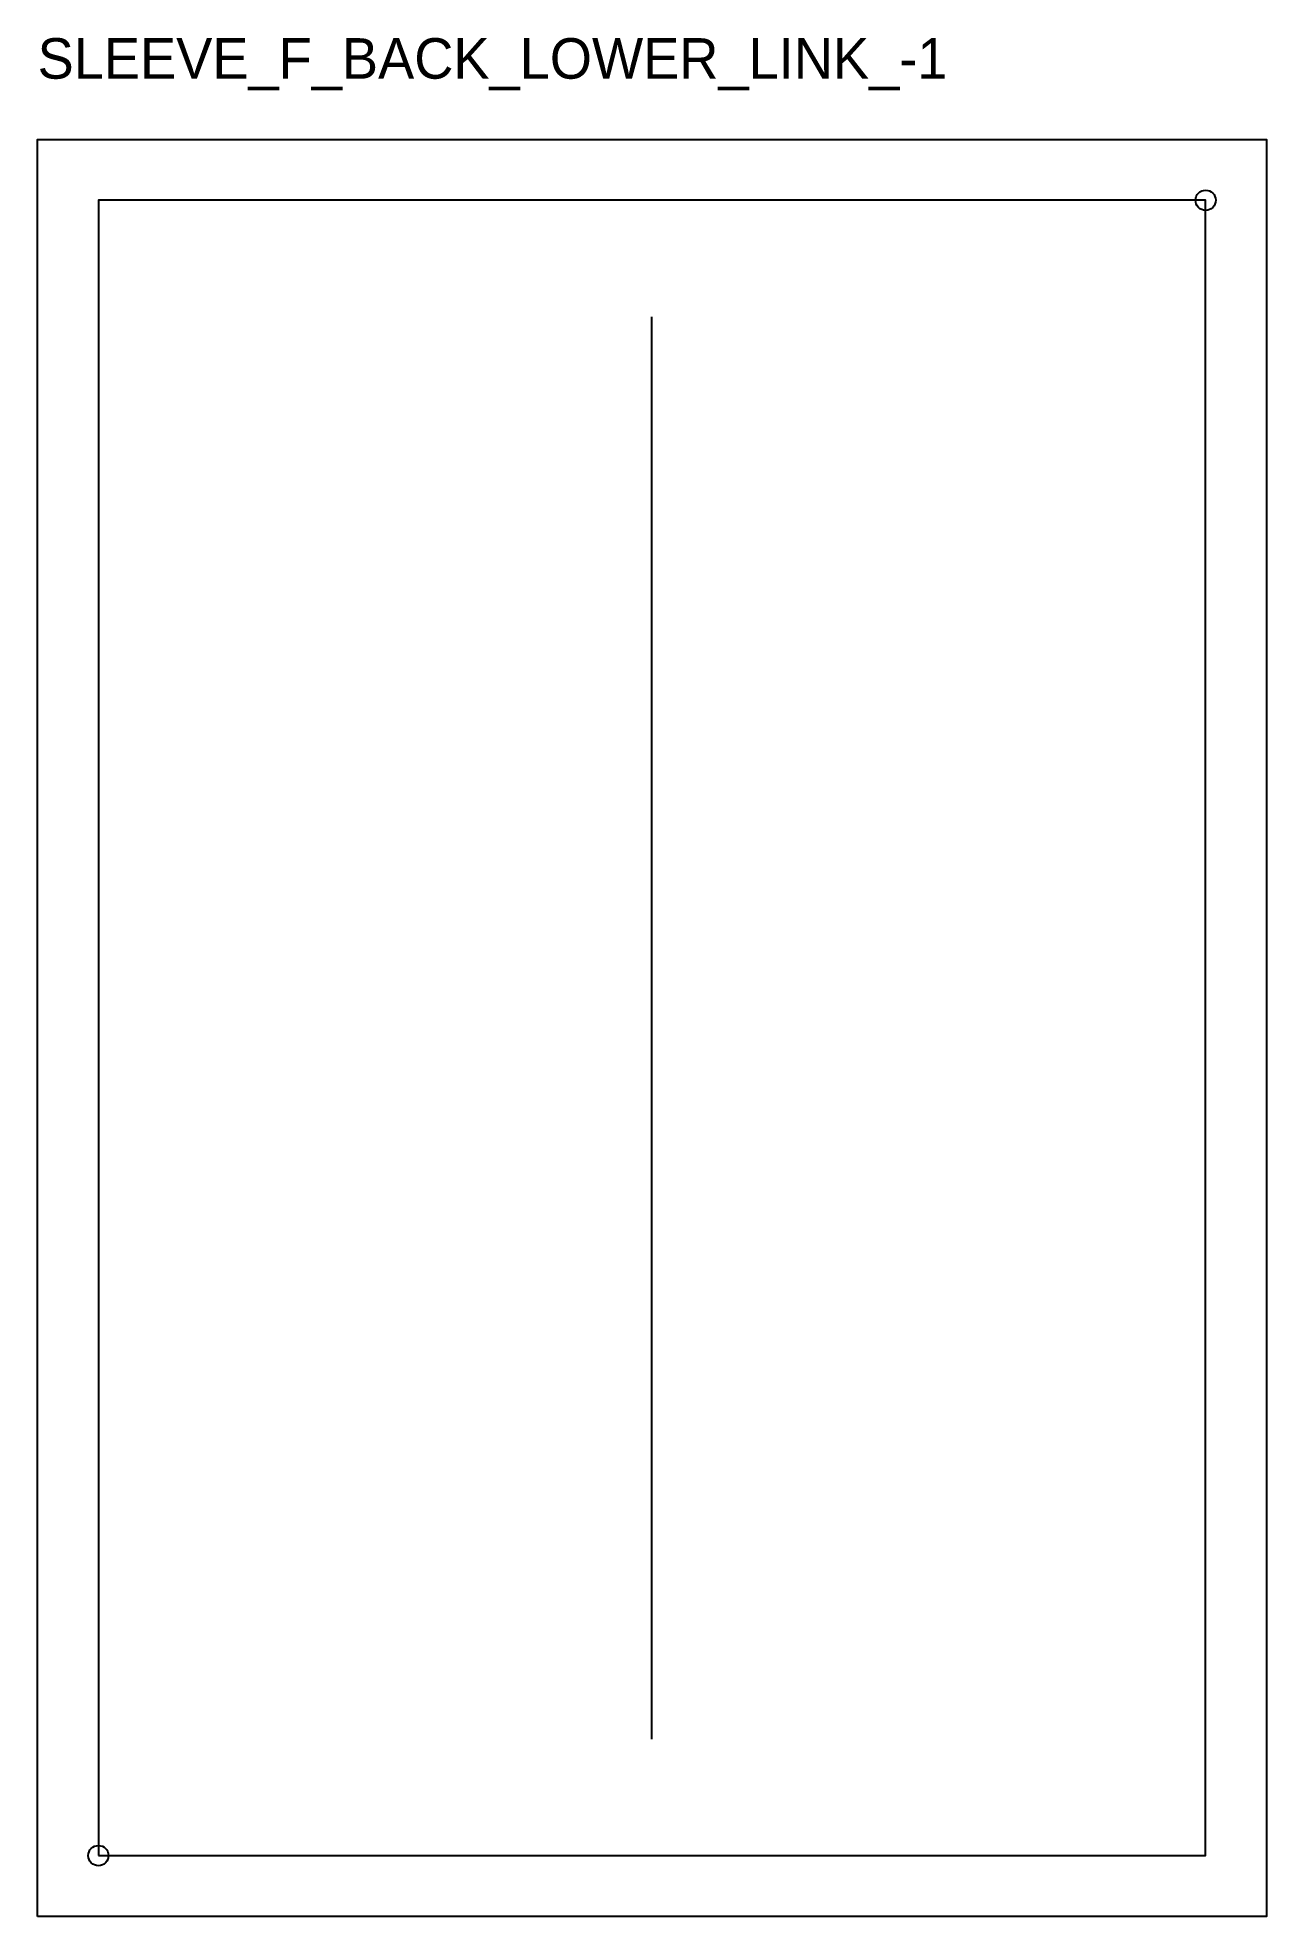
# Model space of a CAD drawing. Header units: millimetres. Extents: x -12 to 231, y -12 to 359.
import ezdxf

# ---------------------------------------------------------------- set-up
doc = ezdxf.new("R2010")
doc.units = ezdxf.units.MM
for name, color, linetype in [('CUT', 1, 'Continuous'), ('GRAIN', 3, 'Continuous'), ('NOTCH', 2, 'Continuous'), ('SEAM', 5, 'Continuous'), ('TEXT', 7, 'Continuous')]:
    doc.layers.add(name, color=color, linetype=linetype)

msp = doc.modelspace()

# ---------------------------------------------------------------- linework, layer by layer
at = {"layer": 'CUT'}
msp.add_lwpolyline([(-12, -12), (-12, 338.73), (230.51, 338.73), (230.51, -12)], close=True, dxfattribs=at)
at = {"layer": 'GRAIN'}
msp.add_line((109.25, 23), (109.25, 303.73), dxfattribs=at)
at = {"layer": 'NOTCH'}
for centre in [(218.51, 326.73), (0, 0)]:
    msp.add_circle(centre, 2, dxfattribs=at)
at = {"layer": 'SEAM'}
msp.add_lwpolyline([(0, 0), (218.51, 0), (218.51, 326.73), (0, 326.73)], close=True, dxfattribs=at)

# ---------------------------------------------------------------- texts
at = {"layer": 'TEXT'}
msp.add_text('SLEEVE_F_BACK_LOWER_LINK_-1', height=8, dxfattribs=at).set_placement((-12, 350.73))

doc.saveas('drawing.dxf')
